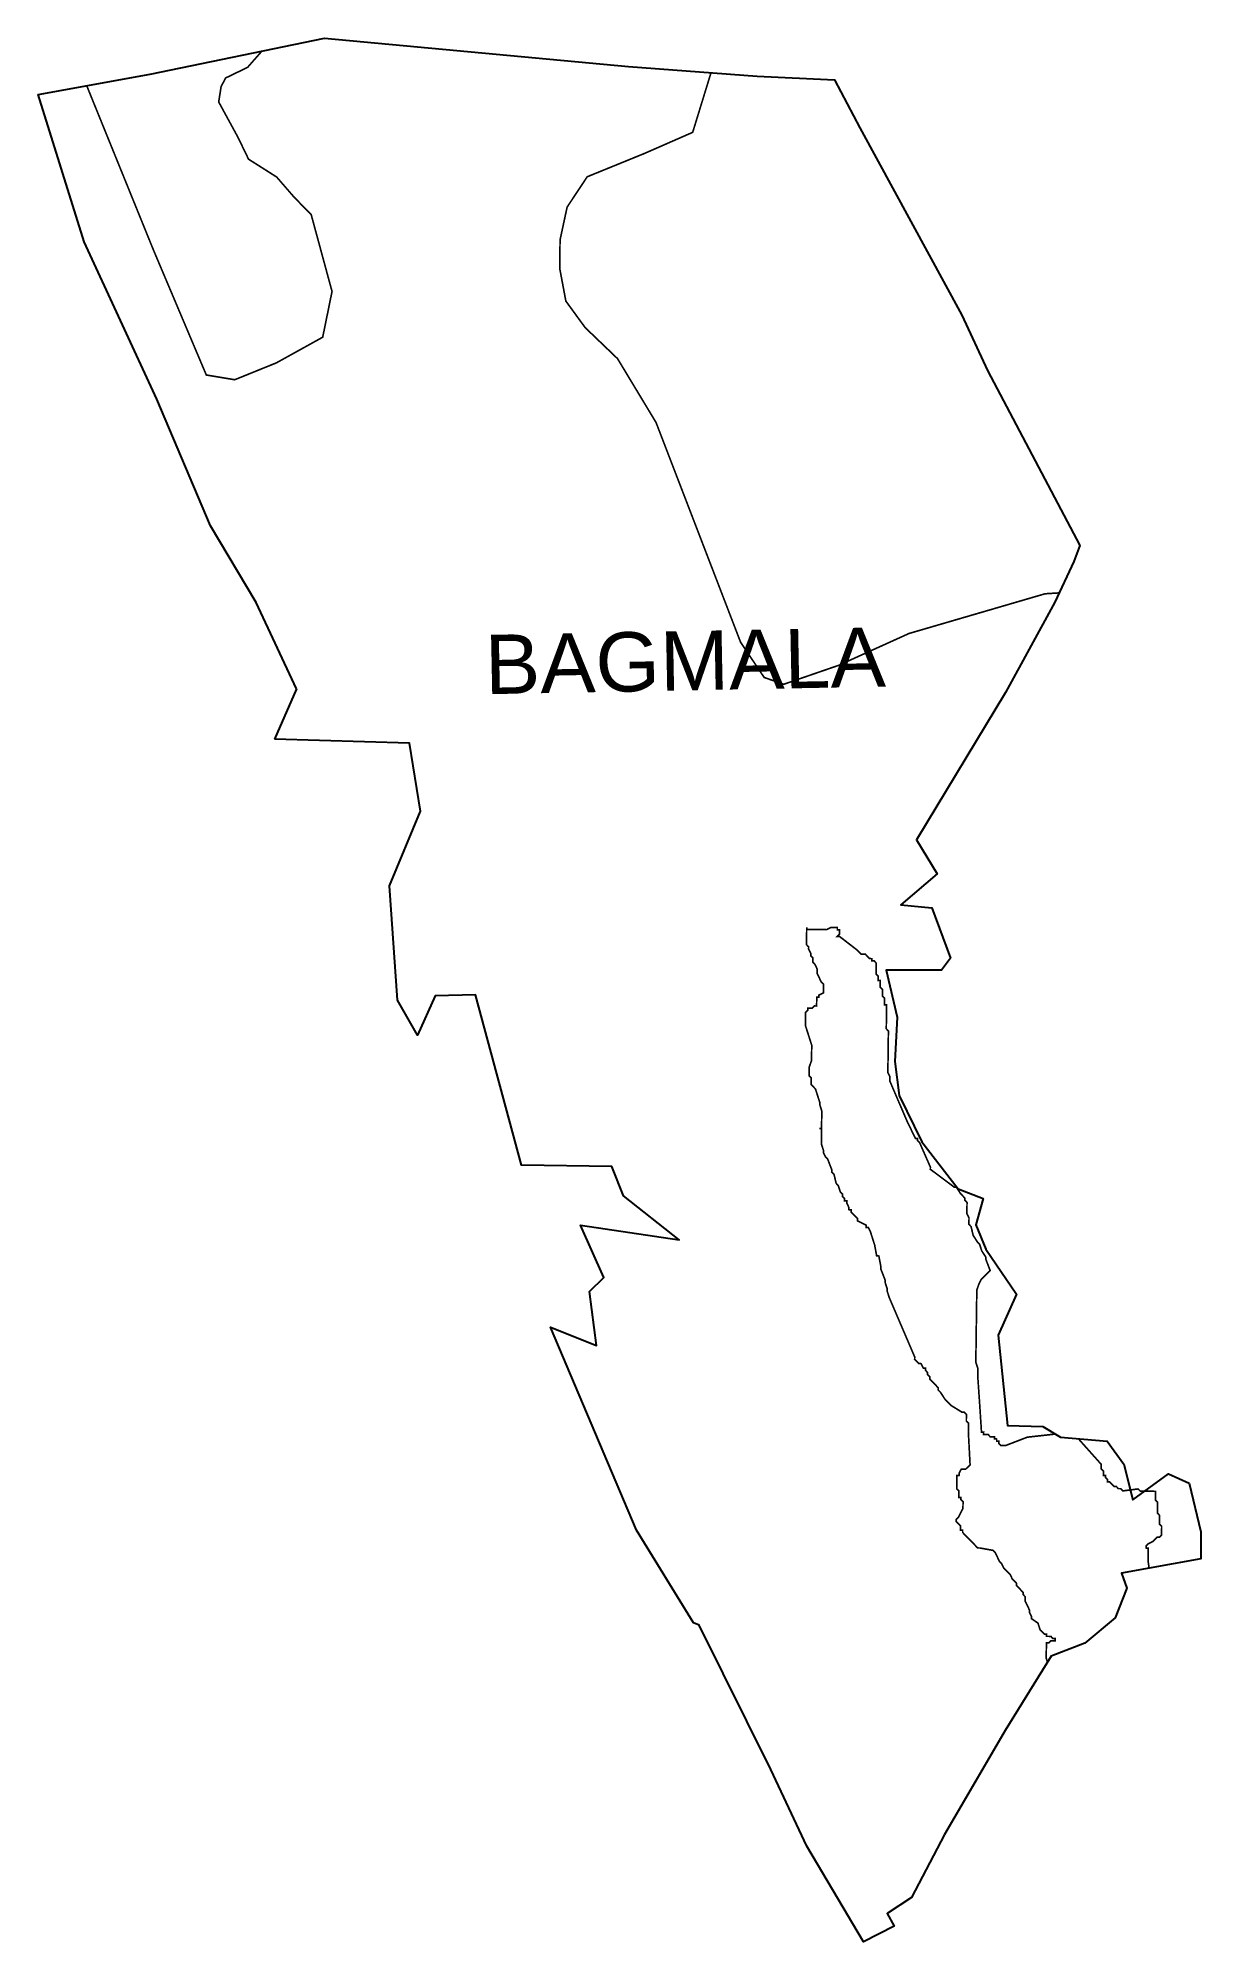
# Model space of a CAD drawing. Header units: metres. Extents: x 278692 to 280823, y 2053779 to 2057270.
import ezdxf

# ---------------------------------------------------------------- set-up
doc = ezdxf.new("R2010")
doc.units = ezdxf.units.M
for name, color, linetype in [('A-BLDG', 7, 'Continuous'), ('HAZARDS LINE', 1, 'Continuous'), ('village', 3, 'Continuous'), ('VILLAGE NAME', 250, 'Continuous')]:
    doc.layers.add(name, color=color, linetype=linetype)
doc.styles.get("Standard").update_dxf_attribs({"font": 'simplex.shx'})

msp = doc.modelspace()

# ---------------------------------------------------------------- linework, layer by layer
at = {"layer": 'A-BLDG', "color": 3, "flags": 128}
msp.add_lwpolyline([(279165.3, 2056076.8), (279124.9, 2055984.5)], dxfattribs=at)
at = {"layer": 'HAZARDS LINE', "lineweight": 0}
msp.add_lwpolyline([(279102, 2057246.1, 3, 3, 0), (279075.6, 2057216.1, 3, 3, 0), (279035.3, 2057196.6, 3, 3, 0), (279027.1, 2057180.7, 3, 3, 0), (279022.7, 2057152.7, 3, 3, 0), (279057.9, 2057088.1, 3, 3, 0), (279077.4, 2057047.8, 3, 3, 0), (279129, 2057015, 3, 3, 0), (279160.6, 2056978.5, 3, 3, 0), (279192.2, 2056946.1, 3, 3, 0), (279230.4, 2056805.3, 3, 3, 0), (279213.3, 2056721.4, 3, 3, 0), (279128.5, 2056674.4, 3, 3, 0), (279052, 2056643.4, 3, 3, 0), (279000, 2056652.1, 3, 3, 0), (278902.9, 2056881.8, 3, 3, 0), (278780.8, 2057182.6, 3, 3, 0)], format="xyseb", dxfattribs=at)
at = {"layer": 'HAZARDS LINE', "lineweight": 0, "const_width": 3}
for points in [[(280562.8, 2056252.6), (280537.1, 2056251), (280287.8, 2056178.2), (280158.8, 2056119.8), (280058.2, 2056085.1), (280022.3, 2056097.6), (279979.1, 2056162.2), (279824.2, 2056565), (279753.6, 2056682.1), (279694.3, 2056739), (279658.9, 2056787.6), (279647.6, 2056847.8), (279648.3, 2056899.9), (279661.2, 2056959.9), (279698, 2057015.5), (279802.7, 2057058.2), (279891.3, 2057097), (279924.9, 2057206.3)], [(280541.5, 2054292.4), (280539.2, 2054299.5), (280539.6, 2054327.6), (280543.6, 2054327.5), (280547.7, 2054331.5), (280555.7, 2054331.4), (280555.7, 2054335.4), (280551.7, 2054335.4), (280547.8, 2054339.5), (280539.8, 2054339.6), (280539.8, 2054343.6), (280535.8, 2054343.7), (280527.9, 2054351.8), (280524.1, 2054363.8), (280512.2, 2054372), (280512.2, 2054376), (280508.3, 2054384.1), (280508.4, 2054388.1), (280500.6, 2054404.2), (280500.7, 2054412.2), (280496.7, 2054416.3), (280496.8, 2054420.3), (280488.9, 2054428.4), (280484.9, 2054432.5), (280485, 2054436.5), (280477.1, 2054444.6), (280473.2, 2054452.7), (280469.2, 2054456.7), (280461.3, 2054464.9), (280457.4, 2054472.9), (280453.5, 2054477), (280449.6, 2054485.1), (280445.7, 2054493.1), (280441.7, 2054497.2), (280417.7, 2054501.5), (280413.7, 2054501.6), (280390, 2054525.9), (280386.1, 2054530), (280386.1, 2054534), (280382.1, 2054534), (280382.2, 2054542), (280374.3, 2054550.2), (280374.4, 2054554.2), (280378.4, 2054558.1), (280386.6, 2054574), (280386.8, 2054586.1), (280382.8, 2054590.1), (280382.9, 2054594.1), (280378.9, 2054594.2), (280379.1, 2054606.2), (280375.1, 2054610.3), (280375.4, 2054634.3), (280379.4, 2054634.2), (280379.5, 2054638.3), (280383.6, 2054646.2), (280391.6, 2054646.1), (280395.7, 2054650.1), (280399.7, 2054654), (280396.5, 2054714.2), (280396.7, 2054730.2), (280392.8, 2054734.2), (280392.9, 2054746.3), (280389, 2054750.3), (280385, 2054750.4), (280365.1, 2054762.7), (280361.2, 2054766.7), (280357.2, 2054770.8), (280353.3, 2054774.8), (280345.4, 2054787), (280341.4, 2054791), (280341.5, 2054795), (280337.6, 2054799.1), (280333.6, 2054803.1), (280329.6, 2054807.2), (280325.7, 2054811.3), (280325.7, 2054815.3), (280321.8, 2054819.3), (280321.8, 2054823.3), (280317.9, 2054827.4), (280317.9, 2054831.4), (280313.9, 2054831.5), (280310, 2054839.5), (280306, 2054839.6), (280298.1, 2054847.7), (280298.2, 2054851.7), (280251.6, 2054960.5), (280247.7, 2054972.6), (280247.8, 2054976.6), (280243.9, 2054988.7), (280244, 2054992.7), (280236.2, 2055012.8), (280236.3, 2055016.8), (280232.5, 2055036.9), (280228.5, 2055037), (280224.8, 2055057), (280217.1, 2055081.2), (280213.2, 2055089.2), (280209.2, 2055089.3), (280209.3, 2055093.3), (280201.3, 2055097.4), (280193.3, 2055101.5), (280193.4, 2055105.5), (280189.4, 2055109.6), (280185.5, 2055113.7), (280181.5, 2055117.7), (280181.6, 2055121.7), (280177.6, 2055121.8), (280177.6, 2055125.8), (280173.7, 2055133.9), (280173.8, 2055137.9), (280169.8, 2055137.9), (280169.8, 2055141.9), (280165.9, 2055146), (280165.9, 2055150), (280162, 2055154), (280158.1, 2055166.1), (280154.2, 2055170.2), (280150.4, 2055186.3), (280146.4, 2055190.3), (280146.5, 2055194.3), (280138.7, 2055214.5), (280134.8, 2055218.5), (280130.9, 2055226.6), (280130.9, 2055230.6), (280127.1, 2055242.7), (280127.5, 2055270.7), (280123.5, 2055270.8), (280127.5, 2055270.7), (280127.9, 2055302.8), (280124.1, 2055314.8), (280124.1, 2055318.8), (280116.4, 2055343), (280112.5, 2055347), (280108.5, 2055351.1), (280108.7, 2055363.1), (280104.7, 2055367.2), (280104.9, 2055383.2), (280109.1, 2055395.2), (280109.5, 2055423.2), (280101.8, 2055447.4), (280097.9, 2055459.4), (280098.3, 2055483.5), (280102.3, 2055487.4), (280102.4, 2055491.4), (280110.4, 2055491.3), (280114.4, 2055495.3), (280118.4, 2055495.2), (280118.7, 2055511.2), (280122.7, 2055511.2), (280122.7, 2055515.2), (280130.8, 2055519.1), (280131, 2055535.1), (280127, 2055539.2), (280119.2, 2055555.3), (280119.3, 2055563.3), (280115.4, 2055571.4), (280111.5, 2055575.5), (280111.6, 2055583.5), (280107.6, 2055587.5), (280107.7, 2055591.5), (280103.8, 2055599.6), (280103.9, 2055603.6), (280099.9, 2055607.7), (280100.3, 2055639.7), (280100.3, 2055635.7), (280136.3, 2055635.2), (280144.4, 2055639.1), (280148.4, 2055639.1), (280156.4, 2055639), (280156.4, 2055635), (280160.4, 2055634.9), (280160.3, 2055626.9), (280156.2, 2055622.9), (280160.2, 2055622.9), (280191.9, 2055598.4), (280195.9, 2055594.4), (280199.8, 2055590.3), (280207.8, 2055590.2), (280211.8, 2055586.1), (280215.8, 2055582.1), (280219.8, 2055582), (280219.7, 2055578), (280223.7, 2055578), (280227.7, 2055573.9), (280227.4, 2055553.9), (280231.3, 2055549.8), (280231.2, 2055541.8), (280235.2, 2055541.8), (280235.1, 2055529.7), (280239, 2055525.7), (280238.9, 2055513.7), (280242.8, 2055509.6), (280242.7, 2055497.6), (280246.7, 2055497.5), (280246.1, 2055453.5), (280250, 2055449.4), (280249, 2055373.3), (280252.9, 2055365.2), (280252.8, 2055357.2), (280283.9, 2055284.7), (280299.5, 2055252.4), (280303.5, 2055252.3), (280303.5, 2055248.3), (280307.4, 2055244.3), (280326.9, 2055199.9), (280326.8, 2055195.9), (280370.4, 2055163.3), (280374.4, 2055163.2), (280382.3, 2055151.1), (280386.2, 2055147.1), (280390.2, 2055143), (280390.1, 2055139), (280394.1, 2055134.9), (280393.8, 2055114.9), (280397.7, 2055106.8), (280397.6, 2055094.8), (280401.5, 2055090.8), (280405.3, 2055074.7), (280413.2, 2055062.5), (280417.1, 2055058.5), (280421, 2055046.4), (280428.8, 2055034.3), (280428.8, 2055030.3), (280436.5, 2055010.1), (280432.5, 2055006.2), (280428.4, 2055002.2), (280420.3, 2054994.3), (280416.2, 2054986.4), (280412, 2054974.4), (280410.2, 2054842.2), (280414.1, 2054830.1), (280413.9, 2054814.1), (280417.2, 2054766), (280420.6, 2054713.8), (280424.6, 2054713.8), (280424.5, 2054709.8), (280432.5, 2054709.7), (280436.5, 2054705.6), (280444.5, 2054705.5), (280444.4, 2054701.5), (280448.4, 2054701.4), (280448.4, 2054697.4), (280452.4, 2054697.4), (280452.3, 2054693.4), (280456.3, 2054689.3), (280464.3, 2054689.2), (280504.6, 2054704.7), (280555.9, 2054710.4)], [(280597.9, 2054702.1), (280640.1, 2054654.8), (280640, 2054646.8), (280644, 2054642.7), (280643.9, 2054634.7), (280647.9, 2054634.7), (280647.8, 2054630.7), (280651.8, 2054626.6), (280651.7, 2054622.6), (280655.7, 2054622.6), (280659.7, 2054618.5), (280663.6, 2054614.4), (280667.6, 2054614.4), (280671.6, 2054610.3), (280675.6, 2054610.3), (280679.5, 2054606.2), (280707.6, 2054609.8), (280711.6, 2054605.8), (280739.6, 2054605.4), (280739.4, 2054589.4), (280743.4, 2054585.3), (280743.1, 2054565.3), (280747, 2054561.2), (280746.8, 2054545.2), (280750.8, 2054541.2), (280750.6, 2054525.1), (280746.5, 2054521.2), (280742.5, 2054521.2), (280734.4, 2054513.3), (280726.3, 2054509.4), (280722.3, 2054505.5), (280722.2, 2054501.5), (280726.2, 2054501.4), (280725.9, 2054477.4), (280727.8, 2054464.6)]]:
    msp.add_lwpolyline(points, dxfattribs=at)
at = {"layer": 'village', "color": 3, "true_color": 0x00ff00}
msp.add_lwpolyline([(279165.3, 2056076.8), (279091.3, 2056234.8), (279007.6, 2056375.6), (278909.1, 2056607.7), (278776.3, 2056896.2), (278691.7, 2057166.4), (278897.2, 2057203.7), (279216.8, 2057269.8), (279773.7, 2057217.6), (280009.2, 2057199.9), (280151, 2057193.5), (280197.6, 2057105), (280384.7, 2056762.1), (280431.9, 2056660.2), (280600.7, 2056339.5), (280589.6, 2056310.3), (280555, 2056235.8), (280464.8, 2056069.8), (280301.6, 2055800.1), (280339.6, 2055737.7), (280272.5, 2055680.9), (280329.5, 2055675), (280363.8, 2055583), (280347.6, 2055561), (280246.1, 2055560.7), (280266.2, 2055474.8), (280261.6, 2055393.7), (280269.9, 2055330.9), (280311.2, 2055246.3), (280378, 2055159.9), (280423.5, 2055142.6), (280410.1, 2055094.3), (280428.7, 2055049.2), (280484.7, 2054966.9), (280451.3, 2054892), (280468.4, 2054725.9), (280533.1, 2054724.1), (280565.2, 2054704.9), (280650.6, 2054697.6), (280681.2, 2054655.5), (280698.2, 2054589.7), (280763.3, 2054637.3), (280801.4, 2054620.4), (280822.6, 2054531.4), (280822.7, 2054481.8), (280677.1, 2054455.5), (280687, 2054428), (280665.3, 2054373.5), (280609.9, 2054327), (280548.3, 2054303.3), (280463.7, 2054166.9), (280352.7, 2053976.2), (280292.6, 2053860.8), (280247.7, 2053831.6), (280260.6, 2053808.4), (280204.3, 2053779.3), (280100.4, 2053955.1), (280034.5, 2054095.7), (279903.3, 2054360.1), (279893.1, 2054364.2), (279788.5, 2054534), (279630.8, 2054906.4), (279715, 2054872.6), (279702.1, 2054971.9), (279728.4, 2054997.3), (279685.7, 2055093.3), (279866.4, 2055066.8), (279764.5, 2055147.4), (279742.9, 2055200.7), (279577.9, 2055203.2), (279493.5, 2055515.8), (279419.5, 2055513.9), (279387.1, 2055441.7), (279350.3, 2055505.9), (279335.6, 2055715.4), (279392.6, 2055852.5), (279372.3, 2055977), (279124.9, 2055984.5)], dxfattribs=at)

# ---------------------------------------------------------------- texts
at = {"layer": 'VILLAGE NAME', "insert": (279509.4, 2056175.5), "char_height": 108.748, "attachment_point": 1, "rotation": 1.1028}
msp.add_mtext_dynamic_manual_height_columns('{\\fArial|b0|i0|c0|p34;BAGMALA}', width=726.929, gutter_width=543.7, heights=[0], dxfattribs=at)

doc.saveas('drawing.dxf')
